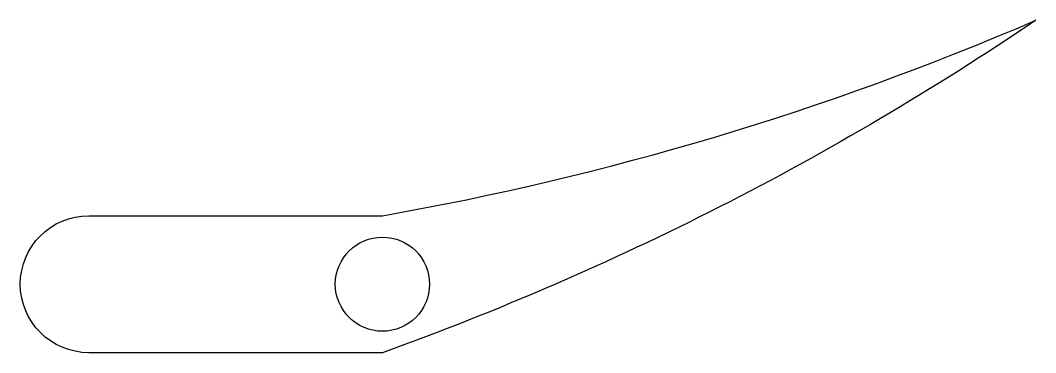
# Model space of a CAD drawing. Extents: x -185 to 334, y -35 to 135.
import ezdxf

# ---------------------------------------------------------------- set-up
doc = ezdxf.new("R2010")
doc.units = 0

# ---------------------------------------------------------------- blocks, each defined once
blk = doc.blocks.new('SKETCH')
at = {"color": 7}
blk.add_lwpolyline([(0, -35), (-150, -35, -1), (-150, 35), (0, 35, 0.058264), (333.79, 134.86, -0.062665)], format="xyb", close=True, dxfattribs=at)
blk.add_circle((0, 0), 24.05, dxfattribs=at)

msp = doc.modelspace()

# ---------------------------------------------------------------- block references
msp.add_blockref('SKETCH', (0, 0))

doc.saveas('drawing.dxf')
